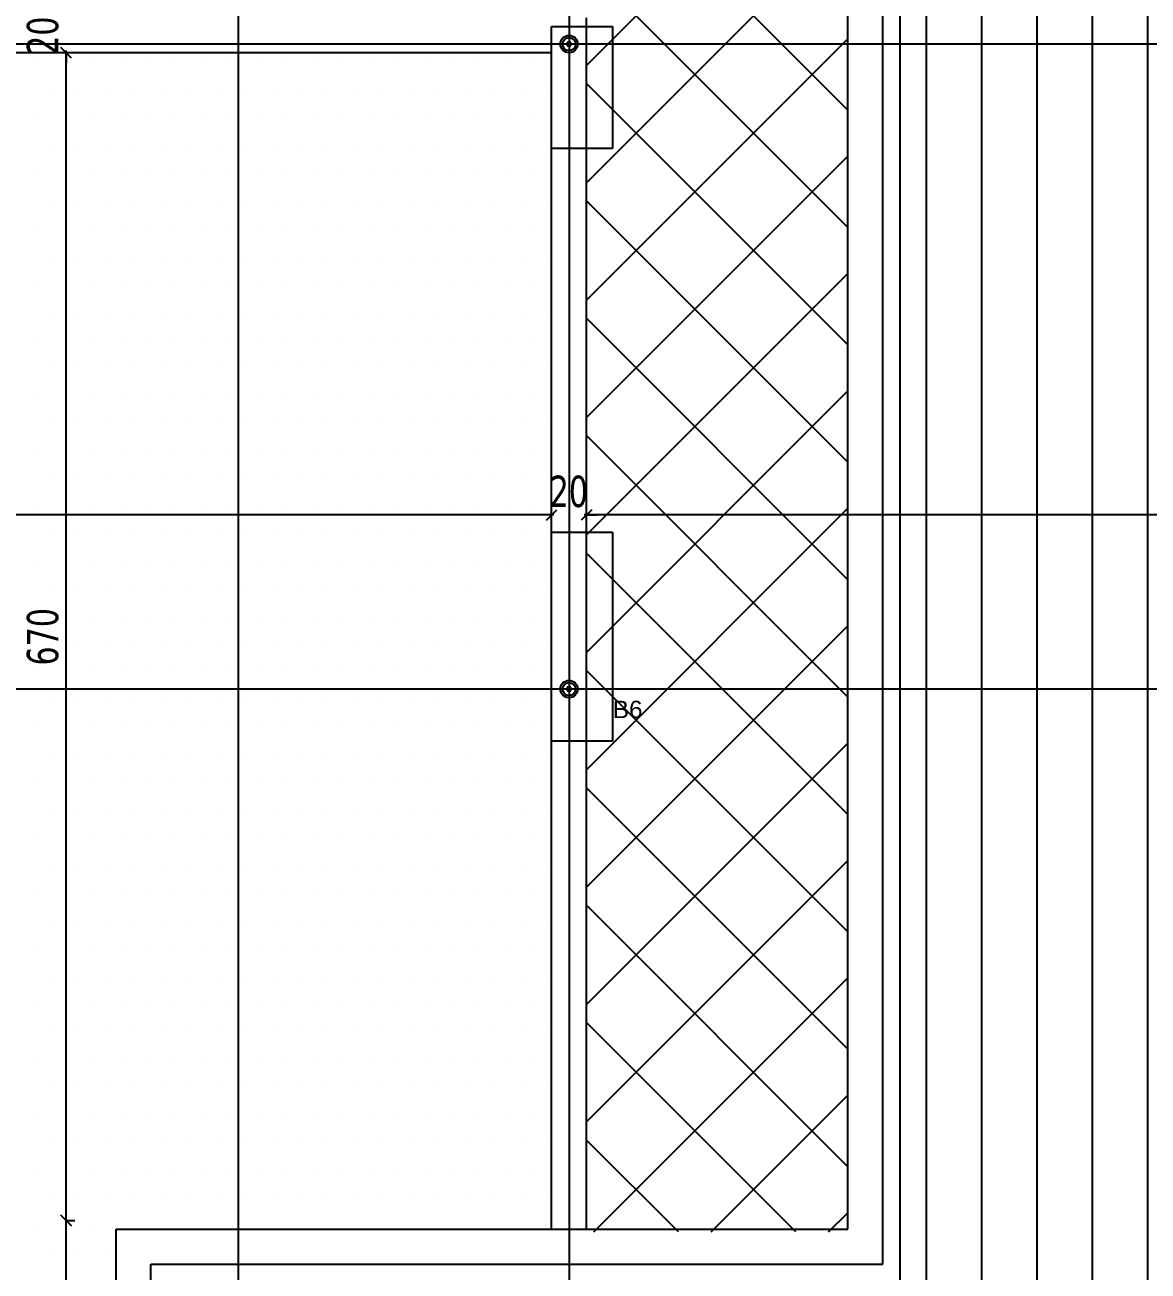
# Model space of a CAD drawing. Header units: millimetres. Extents: x 43168.9 to 43194.6, y -25545.1 to -25543.4.
# Drawn here: x 43180.2004 to 43180.3293, y -25544.0507 to -25543.9077 of the extents above; entities that cross this region are included whole.
import ezdxf

# ---------------------------------------------------------------- set-up
doc = ezdxf.new("R2010")
doc.units = ezdxf.units.MM
doc.header["$LTSCALE"] = 200
doc.linetypes.add('DASHDOT2', pattern=[0.5, 0.25, -0.125, 0, -0.125])
doc.linetypes.add('HIDDEN2', pattern=[0.1875, 0.125, -0.0625])
for name, color, linetype in [('aks_sgh', 5, 'DASHDOT2'), ('gor-1_sgh', 232, 'Continuous'), ('gor-2_sgh', 161, 'Continuous'), ('gor-4_sgh', 17, 'Continuous'), ('izd-alt_sgh', 8, 'HIDDEN2'), ('olcudis_sgh', 185, 'Continuous'), ('olcuic_sgh', 183, 'Continuous'), ('tarama-zemin_sgh', 197, 'Continuous')]:
    doc.layers.add(name, color=color, linetype=linetype)
doc.styles.add('1-200', font='arial.ttf', dxfattribs={"height": 60})
doc.styles.add('dim', font='VERDANA.TTF', dxfattribs={"width": 0.7})

msp = doc.modelspace()

# ---------------------------------------------------------------- hatches: boundary and pattern name
h = msp.add_hatch(color=256)
edge = h.paths.add_edge_path()
edge.add_arc((43180.26288, -25543.90991), 0.001, 0, 360)
edge = h.paths.add_edge_path(flags=16)
edge.add_arc((43180.26288, -25543.90991), 0.00075, 0, 360)
h = msp.add_hatch(color=256)
edge = h.paths.add_edge_path()
edge.add_arc((43180.26288, -25543.98392), 0.001, 0, 360)
edge = h.paths.add_edge_path(flags=16)
edge.add_arc((43180.26288, -25543.98392), 0.00075, 0, 360)

# ---------------------------------------------------------------- linework, layer by layer
at = {"color": 0, "linetype": 'ByBlock', "lineweight": -2}
for p, q in [((43180.26308, -25543.90971), (43180.26268, -25543.90971)), ((43180.26268, -25543.90971), (43180.26268, -25543.91011)), ((43180.26308, -25543.91011), (43180.26308, -25543.90971)), ((43180.20575, -25543.91151), (43180.20455, -25543.91031)), ((43180.20575, -25543.91151), (43180.20455, -25543.91031)), ((43180.26268, -25543.91011), (43180.26308, -25543.91011)), ((43180.26295, -25543.90984), (43180.26281, -25543.90998)), ((43180.26295, -25543.90998), (43180.26281, -25543.90984)), ((43180.26028, -25543.96454), (43180.26148, -25543.96334)), ((43180.26028, -25543.96454), (43180.26148, -25543.96334)), ((43180.26548, -25543.96334), (43180.26428, -25543.96454)), ((43180.26548, -25543.96334), (43180.26428, -25543.96454)), ((43180.26308, -25543.98372), (43180.26268, -25543.98372)), ((43180.26268, -25543.98372), (43180.26268, -25543.98412)), ((43180.26268, -25543.98412), (43180.26308, -25543.98412)), ((43180.26295, -25543.98385), (43180.26281, -25543.98399)), ((43180.26295, -25543.98399), (43180.26281, -25543.98385)), ((43180.26308, -25543.98412), (43180.26308, -25543.98372)), ((43180.20575, -25544.04551), (43180.20455, -25544.04431)), ((43180.20455, -25544.04431), (43180.20575, -25544.04551))]:
    msp.add_line(p, q, dxfattribs=at)
at = {"color": 0, "linetype": 'Continuous', "lineweight": -2}
for centre, radius in [((43180.26288, -25543.90991), 0.001), ((43180.26288, -25543.90991), 0.00075), ((43180.26288, -25543.98392), 0.001), ((43180.26288, -25543.98392), 0.00075)]:
    msp.add_circle(centre, radius, dxfattribs=at)
at = {"layer": 'aks_sgh'}
for p, q in [((43180.22488, -25543.74092), (43180.22488, -25544.60992)), ((43180.26288, -25543.74092), (43180.26288, -25544.60992)), ((43180.52688, -25543.90991), (43179.72488, -25543.90991)), ((43180.52688, -25543.98392), (43179.72488, -25543.98392))]:
    msp.add_line(p, q, dxfattribs=at)
at = {"layer": 'gor-1_sgh'}
for p, q in [((43180.29488, -25544.04591), (43180.29488, -25543.80392)), ((43180.29888, -25544.04991), (43180.29888, -25543.80392)), ((43180.21088, -25544.27891), (43180.21088, -25544.04591)), ((43180.21088, -25544.04591), (43180.29488, -25544.04591)), ((43180.21488, -25544.27491), (43180.21488, -25544.04991)), ((43180.21488, -25544.04991), (43180.29888, -25544.04991))]:
    msp.add_line(p, q, dxfattribs=at)
at = {"layer": 'gor-2_sgh'}
for p, q in [((43180.30088, -25544.05191), (43180.30088, -25543.81592)), ((43180.26488, -25544.04591), (43180.26488, -25543.90691)), ((43180.26088, -25543.91091), (43180.12588, -25543.91091)), ((43180.26088, -25544.04591), (43180.26088, -25543.91091))]:
    msp.add_line(p, q, dxfattribs=at)
at = {"layer": 'gor-4_sgh'}
for p, q in [((43180.30391, -25544.17942), (43180.30391, -25543.81592)), ((43180.31026, -25544.17942), (43180.31026, -25543.81592)), ((43180.31661, -25544.17942), (43180.31661, -25543.81592)), ((43180.32296, -25544.17942), (43180.32296, -25543.81592)), ((43180.32931, -25544.17942), (43180.32931, -25543.81592))]:
    msp.add_line(p, q, dxfattribs=at)
at = {"layer": 'izd-alt_sgh'}
for p, q in [((43180.26088, -25543.92191), (43180.26088, -25543.90791)), ((43180.26088, -25543.90791), (43180.26788, -25543.90791)), ((43180.26788, -25543.90791), (43180.26788, -25543.92191)), ((43180.26788, -25543.92191), (43180.26088, -25543.92191)), ((43180.26088, -25543.96592), (43180.26788, -25543.96592)), ((43180.26088, -25543.98992), (43180.26088, -25543.96592)), ((43180.26788, -25543.96592), (43180.26788, -25543.98992)), ((43180.26788, -25543.98992), (43180.26088, -25543.98992))]:
    msp.add_line(p, q, dxfattribs=at)
at = {"layer": 'olcudis_sgh'}
for p, q in [((43180.26113, -25543.96394), (43179.99063, -25543.96394)), ((43180.26088, -25543.96394), (43180.25968, -25543.96394)), ((43180.26088, -25543.96394), (43180.26088, -25543.96294)), ((43180.26088, -25543.96394), (43180.26088, -25543.96294)), ((43180.45613, -25543.96394), (43180.26463, -25543.96394)), ((43180.26488, -25543.96394), (43180.26488, -25543.96294)), ((43180.26488, -25543.96394), (43180.26488, -25543.96294)), ((43180.26488, -25543.96394), (43180.26608, -25543.96394))]:
    msp.add_line(p, q, dxfattribs=at)
at = {"layer": 'olcuic_sgh'}
for p, q in [((43180.21715, -25543.91091), (43180.20415, -25543.91091)), ((43180.21715, -25543.91091), (43180.20415, -25543.91091)), ((43180.20515, -25544.04516), (43180.20515, -25543.91066)), ((43180.20515, -25543.91091), (43180.20515, -25543.91211)), ((43180.20515, -25544.27916), (43180.20515, -25544.04466)), ((43180.20515, -25544.04491), (43180.20615, -25544.04491)), ((43180.20515, -25544.04491), (43180.20615, -25544.04491))]:
    msp.add_line(p, q, dxfattribs=at)
at = {"layer": 'tarama-zemin_sgh'}
for p, q in [((43180.29488, -25543.93096), (43180.16784, -25543.80392)), ((43180.29488, -25543.91749), (43180.18131, -25543.80392)), ((43180.26488, -25543.91236), (43180.29488, -25543.88236)), ((43180.26488, -25543.92583), (43180.29488, -25543.89583)), ((43180.26488, -25543.9393), (43180.29488, -25543.9093)), ((43180.20185, -25543.9121), (43180.20185, -25543.9121)), ((43180.20502, -25543.9121), (43180.20502, -25543.9121)), ((43180.2082, -25543.9121), (43180.2082, -25543.9121)), ((43180.21137, -25543.9121), (43180.21137, -25543.9121)), ((43180.21455, -25543.9121), (43180.21455, -25543.9121)), ((43180.21772, -25543.9121), (43180.21772, -25543.9121)), ((43180.2209, -25543.9121), (43180.2209, -25543.9121)), ((43180.22407, -25543.9121), (43180.22407, -25543.9121)), ((43180.22725, -25543.9121), (43180.22725, -25543.9121)), ((43180.23042, -25543.9121), (43180.23042, -25543.9121)), ((43180.2336, -25543.9121), (43180.2336, -25543.9121)), ((43180.23677, -25543.9121), (43180.23677, -25543.9121)), ((43180.23995, -25543.9121), (43180.23995, -25543.9121)), ((43180.24312, -25543.9121), (43180.24312, -25543.9121)), ((43180.2463, -25543.9121), (43180.2463, -25543.9121)), ((43180.24947, -25543.9121), (43180.24947, -25543.9121)), ((43180.25265, -25543.9121), (43180.25265, -25543.9121)), ((43180.25582, -25543.9121), (43180.25582, -25543.9121)), ((43180.259, -25543.9121), (43180.259, -25543.9121)), ((43180.20344, -25543.91528), (43180.20344, -25543.91528)), ((43180.20661, -25543.91528), (43180.20661, -25543.91528)), ((43180.20979, -25543.91528), (43180.20979, -25543.91528)), ((43180.21296, -25543.91528), (43180.21296, -25543.91528)), ((43180.21614, -25543.91528), (43180.21614, -25543.91528)), ((43180.21931, -25543.91528), (43180.21931, -25543.91528)), ((43180.22249, -25543.91528), (43180.22249, -25543.91528)), ((43180.22566, -25543.91528), (43180.22566, -25543.91528)), ((43180.22884, -25543.91528), (43180.22884, -25543.91528)), ((43180.23201, -25543.91528), (43180.23201, -25543.91528)), ((43180.23519, -25543.91528), (43180.23519, -25543.91528)), ((43180.23836, -25543.91528), (43180.23836, -25543.91528)), ((43180.24154, -25543.91528), (43180.24154, -25543.91528)), ((43180.24471, -25543.91528), (43180.24471, -25543.91528)), ((43180.24789, -25543.91528), (43180.24789, -25543.91528)), ((43180.25106, -25543.91528), (43180.25106, -25543.91528)), ((43180.25424, -25543.91528), (43180.25424, -25543.91528)), ((43180.25741, -25543.91528), (43180.25741, -25543.91528)), ((43180.26059, -25543.91528), (43180.26059, -25543.91528)), ((43180.29488, -25543.94443), (43180.26488, -25543.91443)), ((43180.20185, -25543.91845), (43180.20185, -25543.91845)), ((43180.20502, -25543.91845), (43180.20502, -25543.91845)), ((43180.2082, -25543.91845), (43180.2082, -25543.91845)), ((43180.21137, -25543.91845), (43180.21137, -25543.91845)), ((43180.21455, -25543.91845), (43180.21455, -25543.91845)), ((43180.21772, -25543.91845), (43180.21772, -25543.91845)), ((43180.2209, -25543.91845), (43180.2209, -25543.91845)), ((43180.22407, -25543.91845), (43180.22407, -25543.91845)), ((43180.22725, -25543.91845), (43180.22725, -25543.91845)), ((43180.23042, -25543.91845), (43180.23042, -25543.91845)), ((43180.2336, -25543.91845), (43180.2336, -25543.91845)), ((43180.23677, -25543.91845), (43180.23677, -25543.91845)), ((43180.23995, -25543.91845), (43180.23995, -25543.91845)), ((43180.24312, -25543.91845), (43180.24312, -25543.91845)), ((43180.2463, -25543.91845), (43180.2463, -25543.91845)), ((43180.24947, -25543.91845), (43180.24947, -25543.91845)), ((43180.25265, -25543.91845), (43180.25265, -25543.91845)), ((43180.25582, -25543.91845), (43180.25582, -25543.91845)), ((43180.259, -25543.91845), (43180.259, -25543.91845)), ((43180.20344, -25543.92163), (43180.20344, -25543.92163)), ((43180.20661, -25543.92163), (43180.20661, -25543.92163)), ((43180.20979, -25543.92163), (43180.20979, -25543.92163)), ((43180.21296, -25543.92163), (43180.21296, -25543.92163)), ((43180.21614, -25543.92163), (43180.21614, -25543.92163)), ((43180.21931, -25543.92163), (43180.21931, -25543.92163)), ((43180.22249, -25543.92163), (43180.22249, -25543.92163)), ((43180.22566, -25543.92163), (43180.22566, -25543.92163)), ((43180.22884, -25543.92163), (43180.22884, -25543.92163)), ((43180.23201, -25543.92163), (43180.23201, -25543.92163)), ((43180.23519, -25543.92163), (43180.23519, -25543.92163)), ((43180.23836, -25543.92163), (43180.23836, -25543.92163)), ((43180.24154, -25543.92163), (43180.24154, -25543.92163)), ((43180.24471, -25543.92163), (43180.24471, -25543.92163)), ((43180.24789, -25543.92163), (43180.24789, -25543.92163)), ((43180.25106, -25543.92163), (43180.25106, -25543.92163)), ((43180.25424, -25543.92163), (43180.25424, -25543.92163)), ((43180.25741, -25543.92163), (43180.25741, -25543.92163)), ((43180.26059, -25543.92163), (43180.26059, -25543.92163)), ((43180.26488, -25543.95277), (43180.29488, -25543.92277)), ((43180.20185, -25543.9248), (43180.20185, -25543.9248)), ((43180.20502, -25543.9248), (43180.20502, -25543.9248)), ((43180.2082, -25543.9248), (43180.2082, -25543.9248)), ((43180.21137, -25543.9248), (43180.21137, -25543.9248)), ((43180.21455, -25543.9248), (43180.21455, -25543.9248)), ((43180.21772, -25543.9248), (43180.21772, -25543.9248)), ((43180.2209, -25543.9248), (43180.2209, -25543.9248)), ((43180.22407, -25543.9248), (43180.22407, -25543.9248)), ((43180.22725, -25543.9248), (43180.22725, -25543.9248)), ((43180.23042, -25543.9248), (43180.23042, -25543.9248)), ((43180.2336, -25543.9248), (43180.2336, -25543.9248)), ((43180.23677, -25543.9248), (43180.23677, -25543.9248)), ((43180.23995, -25543.9248), (43180.23995, -25543.9248)), ((43180.24312, -25543.9248), (43180.24312, -25543.9248)), ((43180.2463, -25543.9248), (43180.2463, -25543.9248)), ((43180.24947, -25543.9248), (43180.24947, -25543.9248)), ((43180.25265, -25543.9248), (43180.25265, -25543.9248)), ((43180.25582, -25543.9248), (43180.25582, -25543.9248)), ((43180.259, -25543.9248), (43180.259, -25543.9248)), ((43180.20344, -25543.92798), (43180.20344, -25543.92798)), ((43180.20661, -25543.92798), (43180.20661, -25543.92798)), ((43180.20979, -25543.92798), (43180.20979, -25543.92798)), ((43180.21296, -25543.92798), (43180.21296, -25543.92798)), ((43180.21614, -25543.92798), (43180.21614, -25543.92798)), ((43180.21931, -25543.92798), (43180.21931, -25543.92798)), ((43180.22249, -25543.92798), (43180.22249, -25543.92798)), ((43180.22566, -25543.92798), (43180.22566, -25543.92798)), ((43180.22884, -25543.92798), (43180.22884, -25543.92798)), ((43180.23201, -25543.92798), (43180.23201, -25543.92798)), ((43180.23519, -25543.92798), (43180.23519, -25543.92798)), ((43180.23836, -25543.92798), (43180.23836, -25543.92798)), ((43180.24154, -25543.92798), (43180.24154, -25543.92798)), ((43180.24471, -25543.92798), (43180.24471, -25543.92798)), ((43180.24789, -25543.92798), (43180.24789, -25543.92798)), ((43180.25106, -25543.92798), (43180.25106, -25543.92798)), ((43180.25424, -25543.92798), (43180.25424, -25543.92798)), ((43180.25741, -25543.92798), (43180.25741, -25543.92798)), ((43180.26059, -25543.92798), (43180.26059, -25543.92798)), ((43180.29488, -25543.9579), (43180.26488, -25543.9279)), ((43180.20185, -25543.93115), (43180.20185, -25543.93115)), ((43180.20502, -25543.93115), (43180.20502, -25543.93115)), ((43180.2082, -25543.93115), (43180.2082, -25543.93115)), ((43180.21137, -25543.93115), (43180.21137, -25543.93115)), ((43180.21455, -25543.93115), (43180.21455, -25543.93115)), ((43180.21772, -25543.93115), (43180.21772, -25543.93115)), ((43180.2209, -25543.93115), (43180.2209, -25543.93115)), ((43180.22407, -25543.93115), (43180.22407, -25543.93115)), ((43180.22725, -25543.93115), (43180.22725, -25543.93115)), ((43180.23042, -25543.93115), (43180.23042, -25543.93115)), ((43180.2336, -25543.93115), (43180.2336, -25543.93115)), ((43180.23677, -25543.93115), (43180.23677, -25543.93115)), ((43180.23995, -25543.93115), (43180.23995, -25543.93115)), ((43180.24312, -25543.93115), (43180.24312, -25543.93115)), ((43180.2463, -25543.93115), (43180.2463, -25543.93115)), ((43180.24947, -25543.93115), (43180.24947, -25543.93115)), ((43180.25265, -25543.93115), (43180.25265, -25543.93115)), ((43180.25582, -25543.93115), (43180.25582, -25543.93115)), ((43180.259, -25543.93115), (43180.259, -25543.93115)), ((43180.20344, -25543.93433), (43180.20344, -25543.93433)), ((43180.20661, -25543.93433), (43180.20661, -25543.93433)), ((43180.20979, -25543.93433), (43180.20979, -25543.93433)), ((43180.21296, -25543.93433), (43180.21296, -25543.93433)), ((43180.21614, -25543.93433), (43180.21614, -25543.93433)), ((43180.21931, -25543.93433), (43180.21931, -25543.93433)), ((43180.22249, -25543.93433), (43180.22249, -25543.93433)), ((43180.22566, -25543.93433), (43180.22566, -25543.93433)), ((43180.22884, -25543.93433), (43180.22884, -25543.93433)), ((43180.23201, -25543.93433), (43180.23201, -25543.93433)), ((43180.23519, -25543.93433), (43180.23519, -25543.93433)), ((43180.23836, -25543.93433), (43180.23836, -25543.93433)), ((43180.24154, -25543.93433), (43180.24154, -25543.93433)), ((43180.24471, -25543.93433), (43180.24471, -25543.93433)), ((43180.24789, -25543.93433), (43180.24789, -25543.93433)), ((43180.25106, -25543.93433), (43180.25106, -25543.93433)), ((43180.25424, -25543.93433), (43180.25424, -25543.93433)), ((43180.25741, -25543.93433), (43180.25741, -25543.93433)), ((43180.26059, -25543.93433), (43180.26059, -25543.93433)), ((43180.26488, -25543.96624), (43180.29488, -25543.93624)), ((43180.20185, -25543.9375), (43180.20185, -25543.9375)), ((43180.20502, -25543.9375), (43180.20502, -25543.9375)), ((43180.2082, -25543.9375), (43180.2082, -25543.9375)), ((43180.21137, -25543.9375), (43180.21137, -25543.9375)), ((43180.21455, -25543.9375), (43180.21455, -25543.9375)), ((43180.21772, -25543.9375), (43180.21772, -25543.9375)), ((43180.2209, -25543.9375), (43180.2209, -25543.9375)), ((43180.22407, -25543.9375), (43180.22407, -25543.9375)), ((43180.22725, -25543.9375), (43180.22725, -25543.9375)), ((43180.23042, -25543.9375), (43180.23042, -25543.9375)), ((43180.2336, -25543.9375), (43180.2336, -25543.9375)), ((43180.23677, -25543.9375), (43180.23677, -25543.9375)), ((43180.23995, -25543.9375), (43180.23995, -25543.9375)), ((43180.24312, -25543.9375), (43180.24312, -25543.9375)), ((43180.2463, -25543.9375), (43180.2463, -25543.9375)), ((43180.24947, -25543.9375), (43180.24947, -25543.9375)), ((43180.25265, -25543.9375), (43180.25265, -25543.9375)), ((43180.25582, -25543.9375), (43180.25582, -25543.9375)), ((43180.259, -25543.9375), (43180.259, -25543.9375)), ((43180.20344, -25543.94068), (43180.20344, -25543.94068)), ((43180.20661, -25543.94068), (43180.20661, -25543.94068)), ((43180.20979, -25543.94068), (43180.20979, -25543.94068)), ((43180.21296, -25543.94068), (43180.21296, -25543.94068)), ((43180.21614, -25543.94068), (43180.21614, -25543.94068)), ((43180.21931, -25543.94068), (43180.21931, -25543.94068)), ((43180.22249, -25543.94068), (43180.22249, -25543.94068)), ((43180.22566, -25543.94068), (43180.22566, -25543.94068)), ((43180.22884, -25543.94068), (43180.22884, -25543.94068)), ((43180.23201, -25543.94068), (43180.23201, -25543.94068)), ((43180.23519, -25543.94068), (43180.23519, -25543.94068)), ((43180.23836, -25543.94068), (43180.23836, -25543.94068)), ((43180.24154, -25543.94068), (43180.24154, -25543.94068)), ((43180.24471, -25543.94068), (43180.24471, -25543.94068)), ((43180.24789, -25543.94068), (43180.24789, -25543.94068)), ((43180.25106, -25543.94068), (43180.25106, -25543.94068)), ((43180.25424, -25543.94068), (43180.25424, -25543.94068)), ((43180.25741, -25543.94068), (43180.25741, -25543.94068)), ((43180.26059, -25543.94068), (43180.26059, -25543.94068)), ((43180.29488, -25543.97137), (43180.26488, -25543.94137)), ((43180.20185, -25543.94385), (43180.20185, -25543.94385)), ((43180.20502, -25543.94385), (43180.20502, -25543.94385)), ((43180.2082, -25543.94385), (43180.2082, -25543.94385)), ((43180.21137, -25543.94385), (43180.21137, -25543.94385)), ((43180.21455, -25543.94385), (43180.21455, -25543.94385)), ((43180.21772, -25543.94385), (43180.21772, -25543.94385)), ((43180.2209, -25543.94385), (43180.2209, -25543.94385)), ((43180.22407, -25543.94385), (43180.22407, -25543.94385)), ((43180.22725, -25543.94385), (43180.22725, -25543.94385)), ((43180.23042, -25543.94385), (43180.23042, -25543.94385)), ((43180.2336, -25543.94385), (43180.2336, -25543.94385)), ((43180.23677, -25543.94385), (43180.23677, -25543.94385)), ((43180.23995, -25543.94385), (43180.23995, -25543.94385)), ((43180.24312, -25543.94385), (43180.24312, -25543.94385)), ((43180.2463, -25543.94385), (43180.2463, -25543.94385)), ((43180.24947, -25543.94385), (43180.24947, -25543.94385)), ((43180.25265, -25543.94385), (43180.25265, -25543.94385)), ((43180.25582, -25543.94385), (43180.25582, -25543.94385)), ((43180.259, -25543.94385), (43180.259, -25543.94385)), ((43180.20344, -25543.94703), (43180.20344, -25543.94703)), ((43180.20661, -25543.94703), (43180.20661, -25543.94703)), ((43180.20979, -25543.94703), (43180.20979, -25543.94703)), ((43180.21296, -25543.94703), (43180.21296, -25543.94703)), ((43180.21614, -25543.94703), (43180.21614, -25543.94703)), ((43180.21931, -25543.94703), (43180.21931, -25543.94703)), ((43180.22249, -25543.94703), (43180.22249, -25543.94703)), ((43180.22566, -25543.94703), (43180.22566, -25543.94703)), ((43180.22884, -25543.94703), (43180.22884, -25543.94703)), ((43180.23201, -25543.94703), (43180.23201, -25543.94703)), ((43180.23519, -25543.94703), (43180.23519, -25543.94703)), ((43180.23836, -25543.94703), (43180.23836, -25543.94703)), ((43180.24154, -25543.94703), (43180.24154, -25543.94703)), ((43180.24471, -25543.94703), (43180.24471, -25543.94703)), ((43180.24789, -25543.94703), (43180.24789, -25543.94703)), ((43180.25106, -25543.94703), (43180.25106, -25543.94703)), ((43180.25424, -25543.94703), (43180.25424, -25543.94703)), ((43180.25741, -25543.94703), (43180.25741, -25543.94703)), ((43180.26059, -25543.94703), (43180.26059, -25543.94703)), ((43180.26488, -25543.97971), (43180.29488, -25543.94971)), ((43180.20185, -25543.9502), (43180.20185, -25543.9502)), ((43180.20502, -25543.9502), (43180.20502, -25543.9502)), ((43180.2082, -25543.9502), (43180.2082, -25543.9502)), ((43180.21137, -25543.9502), (43180.21137, -25543.9502)), ((43180.21455, -25543.9502), (43180.21455, -25543.9502)), ((43180.21772, -25543.9502), (43180.21772, -25543.9502)), ((43180.2209, -25543.9502), (43180.2209, -25543.9502)), ((43180.22407, -25543.9502), (43180.22407, -25543.9502)), ((43180.22725, -25543.9502), (43180.22725, -25543.9502)), ((43180.23042, -25543.9502), (43180.23042, -25543.9502)), ((43180.2336, -25543.9502), (43180.2336, -25543.9502)), ((43180.23677, -25543.9502), (43180.23677, -25543.9502)), ((43180.23995, -25543.9502), (43180.23995, -25543.9502)), ((43180.24312, -25543.9502), (43180.24312, -25543.9502)), ((43180.2463, -25543.9502), (43180.2463, -25543.9502)), ((43180.24947, -25543.9502), (43180.24947, -25543.9502)), ((43180.25265, -25543.9502), (43180.25265, -25543.9502)), ((43180.25582, -25543.9502), (43180.25582, -25543.9502)), ((43180.259, -25543.9502), (43180.259, -25543.9502)), ((43180.20344, -25543.95338), (43180.20344, -25543.95338)), ((43180.20661, -25543.95338), (43180.20661, -25543.95338)), ((43180.20979, -25543.95338), (43180.20979, -25543.95338)), ((43180.21296, -25543.95338), (43180.21296, -25543.95338)), ((43180.21614, -25543.95338), (43180.21614, -25543.95338)), ((43180.21931, -25543.95338), (43180.21931, -25543.95338)), ((43180.22249, -25543.95338), (43180.22249, -25543.95338)), ((43180.22566, -25543.95338), (43180.22566, -25543.95338)), ((43180.22884, -25543.95338), (43180.22884, -25543.95338)), ((43180.23201, -25543.95338), (43180.23201, -25543.95338)), ((43180.23519, -25543.95338), (43180.23519, -25543.95338)), ((43180.23836, -25543.95338), (43180.23836, -25543.95338)), ((43180.24154, -25543.95338), (43180.24154, -25543.95338)), ((43180.24471, -25543.95338), (43180.24471, -25543.95338)), ((43180.24789, -25543.95338), (43180.24789, -25543.95338)), ((43180.25106, -25543.95338), (43180.25106, -25543.95338)), ((43180.25424, -25543.95338), (43180.25424, -25543.95338)), ((43180.25741, -25543.95338), (43180.25741, -25543.95338)), ((43180.26059, -25543.95338), (43180.26059, -25543.95338)), ((43180.29488, -25543.98484), (43180.26488, -25543.95484)), ((43180.20185, -25543.95655), (43180.20185, -25543.95655)), ((43180.20502, -25543.95655), (43180.20502, -25543.95655)), ((43180.2082, -25543.95655), (43180.2082, -25543.95655)), ((43180.21137, -25543.95655), (43180.21137, -25543.95655)), ((43180.21455, -25543.95655), (43180.21455, -25543.95655)), ((43180.21772, -25543.95655), (43180.21772, -25543.95655)), ((43180.2209, -25543.95655), (43180.2209, -25543.95655)), ((43180.22407, -25543.95655), (43180.22407, -25543.95655)), ((43180.22725, -25543.95655), (43180.22725, -25543.95655)), ((43180.23042, -25543.95655), (43180.23042, -25543.95655)), ((43180.2336, -25543.95655), (43180.2336, -25543.95655)), ((43180.23677, -25543.95655), (43180.23677, -25543.95655)), ((43180.23995, -25543.95655), (43180.23995, -25543.95655)), ((43180.24312, -25543.95655), (43180.24312, -25543.95655)), ((43180.2463, -25543.95655), (43180.2463, -25543.95655)), ((43180.24947, -25543.95655), (43180.24947, -25543.95655)), ((43180.25265, -25543.95655), (43180.25265, -25543.95655)), ((43180.25582, -25543.95655), (43180.25582, -25543.95655)), ((43180.259, -25543.95655), (43180.259, -25543.95655)), ((43180.20344, -25543.95973), (43180.20344, -25543.95973)), ((43180.20661, -25543.95973), (43180.20661, -25543.95973)), ((43180.20979, -25543.95973), (43180.20979, -25543.95973)), ((43180.21296, -25543.95973), (43180.21296, -25543.95973)), ((43180.21614, -25543.95973), (43180.21614, -25543.95973)), ((43180.21931, -25543.95973), (43180.21931, -25543.95973)), ((43180.22249, -25543.95973), (43180.22249, -25543.95973)), ((43180.22566, -25543.95973), (43180.22566, -25543.95973)), ((43180.22884, -25543.95973), (43180.22884, -25543.95973)), ((43180.23201, -25543.95973), (43180.23201, -25543.95973)), ((43180.23519, -25543.95973), (43180.23519, -25543.95973)), ((43180.23836, -25543.95973), (43180.23836, -25543.95973)), ((43180.24154, -25543.95973), (43180.24154, -25543.95973)), ((43180.24471, -25543.95973), (43180.24471, -25543.95973)), ((43180.24789, -25543.95973), (43180.24789, -25543.95973)), ((43180.25106, -25543.95973), (43180.25106, -25543.95973)), ((43180.25424, -25543.95973), (43180.25424, -25543.95973)), ((43180.25741, -25543.95973), (43180.25741, -25543.95973)), ((43180.26059, -25543.95973), (43180.26059, -25543.95973)), ((43180.20185, -25543.9629), (43180.20185, -25543.9629)), ((43180.20502, -25543.9629), (43180.20502, -25543.9629)), ((43180.2082, -25543.9629), (43180.2082, -25543.9629)), ((43180.21137, -25543.9629), (43180.21137, -25543.9629)), ((43180.21455, -25543.9629), (43180.21455, -25543.9629)), ((43180.21772, -25543.9629), (43180.21772, -25543.9629)), ((43180.2209, -25543.9629), (43180.2209, -25543.9629)), ((43180.22407, -25543.9629), (43180.22407, -25543.9629)), ((43180.22725, -25543.9629), (43180.22725, -25543.9629)), ((43180.23042, -25543.9629), (43180.23042, -25543.9629)), ((43180.2336, -25543.9629), (43180.2336, -25543.9629)), ((43180.23677, -25543.9629), (43180.23677, -25543.9629)), ((43180.23995, -25543.9629), (43180.23995, -25543.9629)), ((43180.24312, -25543.9629), (43180.24312, -25543.9629)), ((43180.2463, -25543.9629), (43180.2463, -25543.9629)), ((43180.24947, -25543.9629), (43180.24947, -25543.9629)), ((43180.25265, -25543.9629), (43180.25265, -25543.9629)), ((43180.25582, -25543.9629), (43180.25582, -25543.9629)), ((43180.259, -25543.9629), (43180.259, -25543.9629)), ((43180.26488, -25543.99318), (43180.29488, -25543.96318)), ((43180.20344, -25543.96608), (43180.20344, -25543.96608)), ((43180.20661, -25543.96608), (43180.20661, -25543.96608)), ((43180.20979, -25543.96608), (43180.20979, -25543.96608)), ((43180.21296, -25543.96608), (43180.21296, -25543.96608)), ((43180.21614, -25543.96608), (43180.21614, -25543.96608)), ((43180.21931, -25543.96608), (43180.21931, -25543.96608)), ((43180.22249, -25543.96608), (43180.22249, -25543.96608)), ((43180.22566, -25543.96608), (43180.22566, -25543.96608)), ((43180.22884, -25543.96608), (43180.22884, -25543.96608)), ((43180.23201, -25543.96608), (43180.23201, -25543.96608)), ((43180.23519, -25543.96608), (43180.23519, -25543.96608)), ((43180.23836, -25543.96608), (43180.23836, -25543.96608)), ((43180.24154, -25543.96608), (43180.24154, -25543.96608)), ((43180.24471, -25543.96608), (43180.24471, -25543.96608)), ((43180.24789, -25543.96608), (43180.24789, -25543.96608)), ((43180.25106, -25543.96608), (43180.25106, -25543.96608)), ((43180.25424, -25543.96608), (43180.25424, -25543.96608)), ((43180.25741, -25543.96608), (43180.25741, -25543.96608)), ((43180.26059, -25543.96608), (43180.26059, -25543.96608)), ((43180.29488, -25543.99831), (43180.26488, -25543.96831)), ((43180.20185, -25543.96925), (43180.20185, -25543.96925)), ((43180.20502, -25543.96925), (43180.20502, -25543.96925)), ((43180.2082, -25543.96925), (43180.2082, -25543.96925)), ((43180.21137, -25543.96925), (43180.21137, -25543.96925)), ((43180.21455, -25543.96925), (43180.21455, -25543.96925)), ((43180.21772, -25543.96925), (43180.21772, -25543.96925)), ((43180.2209, -25543.96925), (43180.2209, -25543.96925)), ((43180.22407, -25543.96925), (43180.22407, -25543.96925)), ((43180.22725, -25543.96925), (43180.22725, -25543.96925)), ((43180.23042, -25543.96925), (43180.23042, -25543.96925)), ((43180.2336, -25543.96925), (43180.2336, -25543.96925)), ((43180.23677, -25543.96925), (43180.23677, -25543.96925)), ((43180.23995, -25543.96925), (43180.23995, -25543.96925)), ((43180.24312, -25543.96925), (43180.24312, -25543.96925)), ((43180.2463, -25543.96925), (43180.2463, -25543.96925)), ((43180.24947, -25543.96925), (43180.24947, -25543.96925)), ((43180.25265, -25543.96925), (43180.25265, -25543.96925)), ((43180.25582, -25543.96925), (43180.25582, -25543.96925)), ((43180.259, -25543.96925), (43180.259, -25543.96925)), ((43180.20344, -25543.97243), (43180.20344, -25543.97243)), ((43180.20661, -25543.97243), (43180.20661, -25543.97243)), ((43180.20979, -25543.97243), (43180.20979, -25543.97243)), ((43180.21296, -25543.97243), (43180.21296, -25543.97243)), ((43180.21614, -25543.97243), (43180.21614, -25543.97243)), ((43180.21931, -25543.97243), (43180.21931, -25543.97243)), ((43180.22249, -25543.97243), (43180.22249, -25543.97243)), ((43180.22566, -25543.97243), (43180.22566, -25543.97243)), ((43180.22884, -25543.97243), (43180.22884, -25543.97243)), ((43180.23201, -25543.97243), (43180.23201, -25543.97243)), ((43180.23519, -25543.97243), (43180.23519, -25543.97243)), ((43180.23836, -25543.97243), (43180.23836, -25543.97243)), ((43180.24154, -25543.97243), (43180.24154, -25543.97243)), ((43180.24471, -25543.97243), (43180.24471, -25543.97243)), ((43180.24789, -25543.97243), (43180.24789, -25543.97243)), ((43180.25106, -25543.97243), (43180.25106, -25543.97243)), ((43180.25424, -25543.97243), (43180.25424, -25543.97243)), ((43180.25741, -25543.97243), (43180.25741, -25543.97243)), ((43180.26059, -25543.97243), (43180.26059, -25543.97243)), ((43180.20185, -25543.9756), (43180.20185, -25543.9756)), ((43180.20502, -25543.9756), (43180.20502, -25543.9756)), ((43180.2082, -25543.9756), (43180.2082, -25543.9756)), ((43180.21137, -25543.9756), (43180.21137, -25543.9756)), ((43180.21455, -25543.9756), (43180.21455, -25543.9756)), ((43180.21772, -25543.9756), (43180.21772, -25543.9756)), ((43180.2209, -25543.9756), (43180.2209, -25543.9756)), ((43180.22407, -25543.9756), (43180.22407, -25543.9756)), ((43180.22725, -25543.9756), (43180.22725, -25543.9756)), ((43180.23042, -25543.9756), (43180.23042, -25543.9756)), ((43180.2336, -25543.9756), (43180.2336, -25543.9756)), ((43180.23677, -25543.9756), (43180.23677, -25543.9756)), ((43180.23995, -25543.9756), (43180.23995, -25543.9756)), ((43180.24312, -25543.9756), (43180.24312, -25543.9756)), ((43180.2463, -25543.9756), (43180.2463, -25543.9756)), ((43180.24947, -25543.9756), (43180.24947, -25543.9756)), ((43180.25265, -25543.9756), (43180.25265, -25543.9756)), ((43180.25582, -25543.9756), (43180.25582, -25543.9756)), ((43180.259, -25543.9756), (43180.259, -25543.9756)), ((43180.26488, -25544.00665), (43180.29488, -25543.97665)), ((43180.20344, -25543.97878), (43180.20344, -25543.97878)), ((43180.20661, -25543.97878), (43180.20661, -25543.97878)), ((43180.20979, -25543.97878), (43180.20979, -25543.97878)), ((43180.21296, -25543.97878), (43180.21296, -25543.97878)), ((43180.21614, -25543.97878), (43180.21614, -25543.97878)), ((43180.21931, -25543.97878), (43180.21931, -25543.97878)), ((43180.22249, -25543.97878), (43180.22249, -25543.97878)), ((43180.22566, -25543.97878), (43180.22566, -25543.97878)), ((43180.22884, -25543.97878), (43180.22884, -25543.97878)), ((43180.23201, -25543.97878), (43180.23201, -25543.97878)), ((43180.23519, -25543.97878), (43180.23519, -25543.97878)), ((43180.23836, -25543.97878), (43180.23836, -25543.97878)), ((43180.24154, -25543.97878), (43180.24154, -25543.97878)), ((43180.24471, -25543.97878), (43180.24471, -25543.97878)), ((43180.24789, -25543.97878), (43180.24789, -25543.97878)), ((43180.25106, -25543.97878), (43180.25106, -25543.97878)), ((43180.25424, -25543.97878), (43180.25424, -25543.97878)), ((43180.25741, -25543.97878), (43180.25741, -25543.97878)), ((43180.26059, -25543.97878), (43180.26059, -25543.97878)), ((43180.20185, -25543.98195), (43180.20185, -25543.98195)), ((43180.20502, -25543.98195), (43180.20502, -25543.98195)), ((43180.2082, -25543.98195), (43180.2082, -25543.98195)), ((43180.21137, -25543.98195), (43180.21137, -25543.98195)), ((43180.21455, -25543.98195), (43180.21455, -25543.98195)), ((43180.21772, -25543.98195), (43180.21772, -25543.98195)), ((43180.2209, -25543.98195), (43180.2209, -25543.98195)), ((43180.22407, -25543.98195), (43180.22407, -25543.98195)), ((43180.22725, -25543.98195), (43180.22725, -25543.98195)), ((43180.23042, -25543.98195), (43180.23042, -25543.98195)), ((43180.2336, -25543.98195), (43180.2336, -25543.98195)), ((43180.23677, -25543.98195), (43180.23677, -25543.98195)), ((43180.23995, -25543.98195), (43180.23995, -25543.98195)), ((43180.24312, -25543.98195), (43180.24312, -25543.98195)), ((43180.2463, -25543.98195), (43180.2463, -25543.98195)), ((43180.24947, -25543.98195), (43180.24947, -25543.98195)), ((43180.25265, -25543.98195), (43180.25265, -25543.98195)), ((43180.25582, -25543.98195), (43180.25582, -25543.98195)), ((43180.259, -25543.98195), (43180.259, -25543.98195)), ((43180.29488, -25544.01178), (43180.26488, -25543.98178)), ((43180.20344, -25543.98513), (43180.20344, -25543.98513)), ((43180.20661, -25543.98513), (43180.20661, -25543.98513)), ((43180.20979, -25543.98513), (43180.20979, -25543.98513)), ((43180.21296, -25543.98513), (43180.21296, -25543.98513)), ((43180.21614, -25543.98513), (43180.21614, -25543.98513)), ((43180.21931, -25543.98513), (43180.21931, -25543.98513)), ((43180.22249, -25543.98513), (43180.22249, -25543.98513)), ((43180.22566, -25543.98513), (43180.22566, -25543.98513)), ((43180.22884, -25543.98513), (43180.22884, -25543.98513)), ((43180.23201, -25543.98513), (43180.23201, -25543.98513)), ((43180.23519, -25543.98513), (43180.23519, -25543.98513)), ((43180.23836, -25543.98513), (43180.23836, -25543.98513)), ((43180.24154, -25543.98513), (43180.24154, -25543.98513)), ((43180.24471, -25543.98513), (43180.24471, -25543.98513)), ((43180.24789, -25543.98513), (43180.24789, -25543.98513)), ((43180.25106, -25543.98513), (43180.25106, -25543.98513)), ((43180.25424, -25543.98513), (43180.25424, -25543.98513)), ((43180.25741, -25543.98513), (43180.25741, -25543.98513)), ((43180.26059, -25543.98513), (43180.26059, -25543.98513)), ((43180.20185, -25543.9883), (43180.20185, -25543.9883)), ((43180.20502, -25543.9883), (43180.20502, -25543.9883)), ((43180.2082, -25543.9883), (43180.2082, -25543.9883)), ((43180.21137, -25543.9883), (43180.21137, -25543.9883)), ((43180.21455, -25543.9883), (43180.21455, -25543.9883)), ((43180.21772, -25543.9883), (43180.21772, -25543.9883)), ((43180.2209, -25543.9883), (43180.2209, -25543.9883)), ((43180.22407, -25543.9883), (43180.22407, -25543.9883)), ((43180.22725, -25543.9883), (43180.22725, -25543.9883)), ((43180.23042, -25543.9883), (43180.23042, -25543.9883)), ((43180.2336, -25543.9883), (43180.2336, -25543.9883)), ((43180.23677, -25543.9883), (43180.23677, -25543.9883)), ((43180.23995, -25543.9883), (43180.23995, -25543.9883)), ((43180.24312, -25543.9883), (43180.24312, -25543.9883)), ((43180.2463, -25543.9883), (43180.2463, -25543.9883)), ((43180.24947, -25543.9883), (43180.24947, -25543.9883)), ((43180.25265, -25543.9883), (43180.25265, -25543.9883)), ((43180.25582, -25543.9883), (43180.25582, -25543.9883)), ((43180.259, -25543.9883), (43180.259, -25543.9883)), ((43180.26488, -25544.02012), (43180.29488, -25543.99012)), ((43180.20344, -25543.99148), (43180.20344, -25543.99148)), ((43180.20661, -25543.99148), (43180.20661, -25543.99148)), ((43180.20979, -25543.99148), (43180.20979, -25543.99148)), ((43180.21296, -25543.99148), (43180.21296, -25543.99148)), ((43180.21614, -25543.99148), (43180.21614, -25543.99148)), ((43180.21931, -25543.99148), (43180.21931, -25543.99148)), ((43180.22249, -25543.99148), (43180.22249, -25543.99148)), ((43180.22566, -25543.99148), (43180.22566, -25543.99148)), ((43180.22884, -25543.99148), (43180.22884, -25543.99148)), ((43180.23201, -25543.99148), (43180.23201, -25543.99148)), ((43180.23519, -25543.99148), (43180.23519, -25543.99148)), ((43180.23836, -25543.99148), (43180.23836, -25543.99148)), ((43180.24154, -25543.99148), (43180.24154, -25543.99148)), ((43180.24471, -25543.99148), (43180.24471, -25543.99148)), ((43180.24789, -25543.99148), (43180.24789, -25543.99148)), ((43180.25106, -25543.99148), (43180.25106, -25543.99148)), ((43180.25424, -25543.99148), (43180.25424, -25543.99148)), ((43180.25741, -25543.99148), (43180.25741, -25543.99148)), ((43180.26059, -25543.99148), (43180.26059, -25543.99148)), ((43180.20185, -25543.99465), (43180.20185, -25543.99465)), ((43180.20502, -25543.99465), (43180.20502, -25543.99465)), ((43180.2082, -25543.99465), (43180.2082, -25543.99465)), ((43180.21137, -25543.99465), (43180.21137, -25543.99465)), ((43180.21455, -25543.99465), (43180.21455, -25543.99465)), ((43180.21772, -25543.99465), (43180.21772, -25543.99465)), ((43180.2209, -25543.99465), (43180.2209, -25543.99465)), ((43180.22407, -25543.99465), (43180.22407, -25543.99465)), ((43180.22725, -25543.99465), (43180.22725, -25543.99465)), ((43180.23042, -25543.99465), (43180.23042, -25543.99465)), ((43180.2336, -25543.99465), (43180.2336, -25543.99465)), ((43180.23677, -25543.99465), (43180.23677, -25543.99465)), ((43180.23995, -25543.99465), (43180.23995, -25543.99465)), ((43180.24312, -25543.99465), (43180.24312, -25543.99465)), ((43180.2463, -25543.99465), (43180.2463, -25543.99465)), ((43180.24947, -25543.99465), (43180.24947, -25543.99465)), ((43180.25265, -25543.99465), (43180.25265, -25543.99465)), ((43180.25582, -25543.99465), (43180.25582, -25543.99465)), ((43180.259, -25543.99465), (43180.259, -25543.99465)), ((43180.29488, -25544.02526), (43180.26488, -25543.99526)), ((43180.20344, -25543.99783), (43180.20344, -25543.99783)), ((43180.20661, -25543.99783), (43180.20661, -25543.99783)), ((43180.20979, -25543.99783), (43180.20979, -25543.99783)), ((43180.21296, -25543.99783), (43180.21296, -25543.99783)), ((43180.21614, -25543.99783), (43180.21614, -25543.99783)), ((43180.21931, -25543.99783), (43180.21931, -25543.99783)), ((43180.22249, -25543.99783), (43180.22249, -25543.99783)), ((43180.22566, -25543.99783), (43180.22566, -25543.99783)), ((43180.22884, -25543.99783), (43180.22884, -25543.99783)), ((43180.23201, -25543.99783), (43180.23201, -25543.99783)), ((43180.23519, -25543.99783), (43180.23519, -25543.99783)), ((43180.23836, -25543.99783), (43180.23836, -25543.99783)), ((43180.24154, -25543.99783), (43180.24154, -25543.99783)), ((43180.24471, -25543.99783), (43180.24471, -25543.99783)), ((43180.24789, -25543.99783), (43180.24789, -25543.99783)), ((43180.25106, -25543.99783), (43180.25106, -25543.99783)), ((43180.25424, -25543.99783), (43180.25424, -25543.99783)), ((43180.25741, -25543.99783), (43180.25741, -25543.99783)), ((43180.26059, -25543.99783), (43180.26059, -25543.99783)), ((43180.20185, -25544.001), (43180.20185, -25544.001)), ((43180.20502, -25544.001), (43180.20502, -25544.001)), ((43180.2082, -25544.001), (43180.2082, -25544.001)), ((43180.21137, -25544.001), (43180.21137, -25544.001)), ((43180.21455, -25544.001), (43180.21455, -25544.001)), ((43180.21772, -25544.001), (43180.21772, -25544.001)), ((43180.2209, -25544.001), (43180.2209, -25544.001)), ((43180.22407, -25544.001), (43180.22407, -25544.001)), ((43180.22725, -25544.001), (43180.22725, -25544.001)), ((43180.23042, -25544.001), (43180.23042, -25544.001)), ((43180.2336, -25544.001), (43180.2336, -25544.001)), ((43180.23677, -25544.001), (43180.23677, -25544.001)), ((43180.23995, -25544.001), (43180.23995, -25544.001)), ((43180.24312, -25544.001), (43180.24312, -25544.001)), ((43180.2463, -25544.001), (43180.2463, -25544.001)), ((43180.24947, -25544.001), (43180.24947, -25544.001)), ((43180.25265, -25544.001), (43180.25265, -25544.001)), ((43180.25582, -25544.001), (43180.25582, -25544.001)), ((43180.259, -25544.001), (43180.259, -25544.001)), ((43180.20344, -25544.00418), (43180.20344, -25544.00418)), ((43180.20661, -25544.00418), (43180.20661, -25544.00418)), ((43180.20979, -25544.00418), (43180.20979, -25544.00418)), ((43180.21296, -25544.00418), (43180.21296, -25544.00418)), ((43180.21614, -25544.00418), (43180.21614, -25544.00418)), ((43180.21931, -25544.00418), (43180.21931, -25544.00418)), ((43180.22249, -25544.00418), (43180.22249, -25544.00418)), ((43180.22566, -25544.00418), (43180.22566, -25544.00418)), ((43180.22884, -25544.00418), (43180.22884, -25544.00418)), ((43180.23201, -25544.00418), (43180.23201, -25544.00418)), ((43180.23519, -25544.00418), (43180.23519, -25544.00418)), ((43180.23836, -25544.00418), (43180.23836, -25544.00418)), ((43180.24154, -25544.00418), (43180.24154, -25544.00418)), ((43180.24471, -25544.00418), (43180.24471, -25544.00418)), ((43180.24789, -25544.00418), (43180.24789, -25544.00418)), ((43180.25106, -25544.00418), (43180.25106, -25544.00418)), ((43180.25424, -25544.00418), (43180.25424, -25544.00418)), ((43180.25741, -25544.00418), (43180.25741, -25544.00418)), ((43180.26059, -25544.00418), (43180.26059, -25544.00418)), ((43180.26488, -25544.03359), (43180.29488, -25544.00359)), ((43180.20185, -25544.00735), (43180.20185, -25544.00735)), ((43180.20502, -25544.00735), (43180.20502, -25544.00735)), ((43180.2082, -25544.00735), (43180.2082, -25544.00735)), ((43180.21137, -25544.00735), (43180.21137, -25544.00735)), ((43180.21455, -25544.00735), (43180.21455, -25544.00735)), ((43180.21772, -25544.00735), (43180.21772, -25544.00735)), ((43180.2209, -25544.00735), (43180.2209, -25544.00735)), ((43180.22407, -25544.00735), (43180.22407, -25544.00735)), ((43180.22725, -25544.00735), (43180.22725, -25544.00735)), ((43180.23042, -25544.00735), (43180.23042, -25544.00735)), ((43180.2336, -25544.00735), (43180.2336, -25544.00735)), ((43180.23677, -25544.00735), (43180.23677, -25544.00735)), ((43180.23995, -25544.00735), (43180.23995, -25544.00735)), ((43180.24312, -25544.00735), (43180.24312, -25544.00735)), ((43180.2463, -25544.00735), (43180.2463, -25544.00735)), ((43180.24947, -25544.00735), (43180.24947, -25544.00735)), ((43180.25265, -25544.00735), (43180.25265, -25544.00735)), ((43180.25582, -25544.00735), (43180.25582, -25544.00735)), ((43180.259, -25544.00735), (43180.259, -25544.00735)), ((43180.29488, -25544.03873), (43180.26488, -25544.00873)), ((43180.20344, -25544.01053), (43180.20344, -25544.01053)), ((43180.20661, -25544.01053), (43180.20661, -25544.01053)), ((43180.20979, -25544.01053), (43180.20979, -25544.01053)), ((43180.21296, -25544.01053), (43180.21296, -25544.01053)), ((43180.21614, -25544.01053), (43180.21614, -25544.01053)), ((43180.21931, -25544.01053), (43180.21931, -25544.01053)), ((43180.22249, -25544.01053), (43180.22249, -25544.01053)), ((43180.22566, -25544.01053), (43180.22566, -25544.01053)), ((43180.22884, -25544.01053), (43180.22884, -25544.01053)), ((43180.23201, -25544.01053), (43180.23201, -25544.01053)), ((43180.23519, -25544.01053), (43180.23519, -25544.01053)), ((43180.23836, -25544.01053), (43180.23836, -25544.01053)), ((43180.24154, -25544.01053), (43180.24154, -25544.01053)), ((43180.24471, -25544.01053), (43180.24471, -25544.01053)), ((43180.24789, -25544.01053), (43180.24789, -25544.01053)), ((43180.25106, -25544.01053), (43180.25106, -25544.01053)), ((43180.25424, -25544.01053), (43180.25424, -25544.01053)), ((43180.25741, -25544.01053), (43180.25741, -25544.01053)), ((43180.26059, -25544.01053), (43180.26059, -25544.01053)), ((43180.20185, -25544.0137), (43180.20185, -25544.0137)), ((43180.20502, -25544.0137), (43180.20502, -25544.0137)), ((43180.2082, -25544.0137), (43180.2082, -25544.0137)), ((43180.21137, -25544.0137), (43180.21137, -25544.0137)), ((43180.21455, -25544.0137), (43180.21455, -25544.0137)), ((43180.21772, -25544.0137), (43180.21772, -25544.0137)), ((43180.2209, -25544.0137), (43180.2209, -25544.0137)), ((43180.22407, -25544.0137), (43180.22407, -25544.0137)), ((43180.22725, -25544.0137), (43180.22725, -25544.0137)), ((43180.23042, -25544.0137), (43180.23042, -25544.0137)), ((43180.2336, -25544.0137), (43180.2336, -25544.0137)), ((43180.23677, -25544.0137), (43180.23677, -25544.0137)), ((43180.23995, -25544.0137), (43180.23995, -25544.0137)), ((43180.24312, -25544.0137), (43180.24312, -25544.0137)), ((43180.2463, -25544.0137), (43180.2463, -25544.0137)), ((43180.24947, -25544.0137), (43180.24947, -25544.0137)), ((43180.25265, -25544.0137), (43180.25265, -25544.0137)), ((43180.25582, -25544.0137), (43180.25582, -25544.0137)), ((43180.259, -25544.0137), (43180.259, -25544.0137)), ((43180.20344, -25544.01688), (43180.20344, -25544.01688)), ((43180.20661, -25544.01688), (43180.20661, -25544.01688)), ((43180.20979, -25544.01688), (43180.20979, -25544.01688)), ((43180.21296, -25544.01688), (43180.21296, -25544.01688)), ((43180.21614, -25544.01688), (43180.21614, -25544.01688)), ((43180.21931, -25544.01688), (43180.21931, -25544.01688)), ((43180.22249, -25544.01688), (43180.22249, -25544.01688)), ((43180.22566, -25544.01688), (43180.22566, -25544.01688)), ((43180.22884, -25544.01688), (43180.22884, -25544.01688)), ((43180.23201, -25544.01688), (43180.23201, -25544.01688)), ((43180.23519, -25544.01688), (43180.23519, -25544.01688)), ((43180.23836, -25544.01688), (43180.23836, -25544.01688)), ((43180.24154, -25544.01688), (43180.24154, -25544.01688)), ((43180.24471, -25544.01688), (43180.24471, -25544.01688)), ((43180.24789, -25544.01688), (43180.24789, -25544.01688)), ((43180.25106, -25544.01688), (43180.25106, -25544.01688)), ((43180.25424, -25544.01688), (43180.25424, -25544.01688)), ((43180.25741, -25544.01688), (43180.25741, -25544.01688)), ((43180.26059, -25544.01688), (43180.26059, -25544.01688)), ((43180.26573, -25544.04622), (43180.29488, -25544.01707)), ((43180.20185, -25544.02005), (43180.20185, -25544.02005)), ((43180.20502, -25544.02005), (43180.20502, -25544.02005)), ((43180.2082, -25544.02005), (43180.2082, -25544.02005)), ((43180.21137, -25544.02005), (43180.21137, -25544.02005)), ((43180.21455, -25544.02005), (43180.21455, -25544.02005)), ((43180.21772, -25544.02005), (43180.21772, -25544.02005)), ((43180.2209, -25544.02005), (43180.2209, -25544.02005)), ((43180.22407, -25544.02005), (43180.22407, -25544.02005)), ((43180.22725, -25544.02005), (43180.22725, -25544.02005)), ((43180.23042, -25544.02005), (43180.23042, -25544.02005)), ((43180.2336, -25544.02005), (43180.2336, -25544.02005)), ((43180.23677, -25544.02005), (43180.23677, -25544.02005)), ((43180.23995, -25544.02005), (43180.23995, -25544.02005)), ((43180.24312, -25544.02005), (43180.24312, -25544.02005)), ((43180.2463, -25544.02005), (43180.2463, -25544.02005)), ((43180.24947, -25544.02005), (43180.24947, -25544.02005)), ((43180.25265, -25544.02005), (43180.25265, -25544.02005)), ((43180.25582, -25544.02005), (43180.25582, -25544.02005)), ((43180.259, -25544.02005), (43180.259, -25544.02005)), ((43180.2889, -25544.04622), (43180.26488, -25544.0222)), ((43180.20344, -25544.02323), (43180.20344, -25544.02323)), ((43180.20661, -25544.02323), (43180.20661, -25544.02323)), ((43180.20979, -25544.02323), (43180.20979, -25544.02323)), ((43180.21296, -25544.02323), (43180.21296, -25544.02323)), ((43180.21614, -25544.02323), (43180.21614, -25544.02323)), ((43180.21931, -25544.02323), (43180.21931, -25544.02323)), ((43180.22249, -25544.02323), (43180.22249, -25544.02323)), ((43180.22566, -25544.02323), (43180.22566, -25544.02323)), ((43180.22884, -25544.02323), (43180.22884, -25544.02323)), ((43180.23201, -25544.02323), (43180.23201, -25544.02323)), ((43180.23519, -25544.02323), (43180.23519, -25544.02323)), ((43180.23836, -25544.02323), (43180.23836, -25544.02323)), ((43180.24154, -25544.02323), (43180.24154, -25544.02323)), ((43180.24471, -25544.02323), (43180.24471, -25544.02323)), ((43180.24789, -25544.02323), (43180.24789, -25544.02323)), ((43180.25106, -25544.02323), (43180.25106, -25544.02323)), ((43180.25424, -25544.02323), (43180.25424, -25544.02323)), ((43180.25741, -25544.02323), (43180.25741, -25544.02323)), ((43180.26059, -25544.02323), (43180.26059, -25544.02323)), ((43180.20185, -25544.0264), (43180.20185, -25544.0264)), ((43180.20502, -25544.0264), (43180.20502, -25544.0264)), ((43180.2082, -25544.0264), (43180.2082, -25544.0264)), ((43180.21137, -25544.0264), (43180.21137, -25544.0264)), ((43180.21455, -25544.0264), (43180.21455, -25544.0264)), ((43180.21772, -25544.0264), (43180.21772, -25544.0264)), ((43180.2209, -25544.0264), (43180.2209, -25544.0264)), ((43180.22407, -25544.0264), (43180.22407, -25544.0264)), ((43180.22725, -25544.0264), (43180.22725, -25544.0264)), ((43180.23042, -25544.0264), (43180.23042, -25544.0264)), ((43180.2336, -25544.0264), (43180.2336, -25544.0264)), ((43180.23677, -25544.0264), (43180.23677, -25544.0264)), ((43180.23995, -25544.0264), (43180.23995, -25544.0264)), ((43180.24312, -25544.0264), (43180.24312, -25544.0264)), ((43180.2463, -25544.0264), (43180.2463, -25544.0264)), ((43180.24947, -25544.0264), (43180.24947, -25544.0264)), ((43180.25265, -25544.0264), (43180.25265, -25544.0264)), ((43180.25582, -25544.0264), (43180.25582, -25544.0264)), ((43180.259, -25544.0264), (43180.259, -25544.0264)), ((43180.20344, -25544.02958), (43180.20344, -25544.02958)), ((43180.20661, -25544.02958), (43180.20661, -25544.02958)), ((43180.20979, -25544.02958), (43180.20979, -25544.02958)), ((43180.21296, -25544.02958), (43180.21296, -25544.02958)), ((43180.21614, -25544.02958), (43180.21614, -25544.02958)), ((43180.21931, -25544.02958), (43180.21931, -25544.02958)), ((43180.22249, -25544.02958), (43180.22249, -25544.02958)), ((43180.22566, -25544.02958), (43180.22566, -25544.02958)), ((43180.22884, -25544.02958), (43180.22884, -25544.02958)), ((43180.23201, -25544.02958), (43180.23201, -25544.02958)), ((43180.23519, -25544.02958), (43180.23519, -25544.02958)), ((43180.23836, -25544.02958), (43180.23836, -25544.02958)), ((43180.24154, -25544.02958), (43180.24154, -25544.02958)), ((43180.24471, -25544.02958), (43180.24471, -25544.02958)), ((43180.24789, -25544.02958), (43180.24789, -25544.02958)), ((43180.25106, -25544.02958), (43180.25106, -25544.02958)), ((43180.25424, -25544.02958), (43180.25424, -25544.02958)), ((43180.25741, -25544.02958), (43180.25741, -25544.02958)), ((43180.26059, -25544.02958), (43180.26059, -25544.02958)), ((43180.2792, -25544.04622), (43180.29488, -25544.03054)), ((43180.20185, -25544.03275), (43180.20185, -25544.03275)), ((43180.20502, -25544.03275), (43180.20502, -25544.03275)), ((43180.2082, -25544.03275), (43180.2082, -25544.03275)), ((43180.21137, -25544.03275), (43180.21137, -25544.03275)), ((43180.21455, -25544.03275), (43180.21455, -25544.03275)), ((43180.21772, -25544.03275), (43180.21772, -25544.03275)), ((43180.2209, -25544.03275), (43180.2209, -25544.03275)), ((43180.22407, -25544.03275), (43180.22407, -25544.03275)), ((43180.22725, -25544.03275), (43180.22725, -25544.03275)), ((43180.23042, -25544.03275), (43180.23042, -25544.03275)), ((43180.2336, -25544.03275), (43180.2336, -25544.03275)), ((43180.23677, -25544.03275), (43180.23677, -25544.03275)), ((43180.23995, -25544.03275), (43180.23995, -25544.03275)), ((43180.24312, -25544.03275), (43180.24312, -25544.03275)), ((43180.2463, -25544.03275), (43180.2463, -25544.03275)), ((43180.24947, -25544.03275), (43180.24947, -25544.03275)), ((43180.25265, -25544.03275), (43180.25265, -25544.03275)), ((43180.25582, -25544.03275), (43180.25582, -25544.03275)), ((43180.259, -25544.03275), (43180.259, -25544.03275)), ((43180.20344, -25544.03593), (43180.20344, -25544.03593)), ((43180.20661, -25544.03593), (43180.20661, -25544.03593)), ((43180.20979, -25544.03593), (43180.20979, -25544.03593)), ((43180.21296, -25544.03593), (43180.21296, -25544.03593)), ((43180.21614, -25544.03593), (43180.21614, -25544.03593)), ((43180.21931, -25544.03593), (43180.21931, -25544.03593)), ((43180.22249, -25544.03593), (43180.22249, -25544.03593)), ((43180.22566, -25544.03593), (43180.22566, -25544.03593)), ((43180.22884, -25544.03593), (43180.22884, -25544.03593)), ((43180.23201, -25544.03593), (43180.23201, -25544.03593)), ((43180.23519, -25544.03593), (43180.23519, -25544.03593)), ((43180.23836, -25544.03593), (43180.23836, -25544.03593)), ((43180.24154, -25544.03593), (43180.24154, -25544.03593)), ((43180.24471, -25544.03593), (43180.24471, -25544.03593)), ((43180.24789, -25544.03593), (43180.24789, -25544.03593)), ((43180.25106, -25544.03593), (43180.25106, -25544.03593)), ((43180.25424, -25544.03593), (43180.25424, -25544.03593)), ((43180.25741, -25544.03593), (43180.25741, -25544.03593)), ((43180.26059, -25544.03593), (43180.26059, -25544.03593)), ((43180.27543, -25544.04622), (43180.26488, -25544.03567)), ((43180.20185, -25544.0391), (43180.20185, -25544.0391)), ((43180.20502, -25544.0391), (43180.20502, -25544.0391)), ((43180.2082, -25544.0391), (43180.2082, -25544.0391)), ((43180.21137, -25544.0391), (43180.21137, -25544.0391)), ((43180.21455, -25544.0391), (43180.21455, -25544.0391)), ((43180.21772, -25544.0391), (43180.21772, -25544.0391)), ((43180.2209, -25544.0391), (43180.2209, -25544.0391)), ((43180.22407, -25544.0391), (43180.22407, -25544.0391)), ((43180.22725, -25544.0391), (43180.22725, -25544.0391)), ((43180.23042, -25544.0391), (43180.23042, -25544.0391)), ((43180.2336, -25544.0391), (43180.2336, -25544.0391)), ((43180.23677, -25544.0391), (43180.23677, -25544.0391)), ((43180.23995, -25544.0391), (43180.23995, -25544.0391)), ((43180.24312, -25544.0391), (43180.24312, -25544.0391)), ((43180.2463, -25544.0391), (43180.2463, -25544.0391)), ((43180.24947, -25544.0391), (43180.24947, -25544.0391)), ((43180.25265, -25544.0391), (43180.25265, -25544.0391)), ((43180.25582, -25544.0391), (43180.25582, -25544.0391)), ((43180.259, -25544.0391), (43180.259, -25544.0391)), ((43180.20344, -25544.04228), (43180.20344, -25544.04228)), ((43180.20661, -25544.04228), (43180.20661, -25544.04228)), ((43180.20979, -25544.04228), (43180.20979, -25544.04228)), ((43180.21296, -25544.04228), (43180.21296, -25544.04228)), ((43180.21614, -25544.04228), (43180.21614, -25544.04228)), ((43180.21931, -25544.04228), (43180.21931, -25544.04228)), ((43180.22249, -25544.04228), (43180.22249, -25544.04228)), ((43180.22566, -25544.04228), (43180.22566, -25544.04228)), ((43180.22884, -25544.04228), (43180.22884, -25544.04228)), ((43180.23201, -25544.04228), (43180.23201, -25544.04228)), ((43180.23519, -25544.04228), (43180.23519, -25544.04228)), ((43180.23836, -25544.04228), (43180.23836, -25544.04228)), ((43180.24154, -25544.04228), (43180.24154, -25544.04228)), ((43180.24471, -25544.04228), (43180.24471, -25544.04228)), ((43180.24789, -25544.04228), (43180.24789, -25544.04228)), ((43180.25106, -25544.04228), (43180.25106, -25544.04228)), ((43180.25424, -25544.04228), (43180.25424, -25544.04228)), ((43180.25741, -25544.04228), (43180.25741, -25544.04228)), ((43180.26059, -25544.04228), (43180.26059, -25544.04228)), ((43180.29267, -25544.04622), (43180.29488, -25544.04401)), ((43180.20185, -25544.04545), (43180.20185, -25544.04545)), ((43180.20502, -25544.04545), (43180.20502, -25544.04545)), ((43180.2082, -25544.04545), (43180.2082, -25544.04545)), ((43180.21137, -25544.04545), (43180.21137, -25544.04545)), ((43180.21455, -25544.04545), (43180.21455, -25544.04545)), ((43180.21772, -25544.04545), (43180.21772, -25544.04545)), ((43180.2209, -25544.04545), (43180.2209, -25544.04545)), ((43180.22407, -25544.04545), (43180.22407, -25544.04545)), ((43180.22725, -25544.04545), (43180.22725, -25544.04545)), ((43180.23042, -25544.04545), (43180.23042, -25544.04545)), ((43180.2336, -25544.04545), (43180.2336, -25544.04545)), ((43180.23677, -25544.04545), (43180.23677, -25544.04545)), ((43180.23995, -25544.04545), (43180.23995, -25544.04545)), ((43180.24312, -25544.04545), (43180.24312, -25544.04545)), ((43180.2463, -25544.04545), (43180.2463, -25544.04545)), ((43180.24947, -25544.04545), (43180.24947, -25544.04545)), ((43180.25265, -25544.04545), (43180.25265, -25544.04545)), ((43180.25582, -25544.04545), (43180.25582, -25544.04545)), ((43180.259, -25544.04545), (43180.259, -25544.04545)), ((43180.20344, -25544.04863), (43180.20344, -25544.04863)), ((43180.20661, -25544.04863), (43180.20661, -25544.04863)), ((43180.20979, -25544.04863), (43180.20979, -25544.04863))]:
    msp.add_line(p, q, dxfattribs=at)

# ---------------------------------------------------------------- texts
at = {"layer": 'aks_sgh', "style": '1-200'}
msp.add_text('B6', height=0.002, rotation=0, dxfattribs=at).set_placement((43180.2679, -25543.98726))
at = {"layer": 'olcudis_sgh', "color": 2, "style": 'dim', "width": 0.7}
msp.add_text('20', height=0.0036, dxfattribs=at).set_placement((43180.26065, -25543.96303))
at = {"layer": 'olcuic_sgh', "color": 2, "style": 'dim', "width": 0.7}
for s, p in [('20', (43180.20424, -25543.91114)), ('670', (43180.20424, -25543.98122))]:
    msp.add_text(s, height=0.0036, rotation=90, dxfattribs=at).set_placement(p)

doc.saveas('drawing.dxf')
